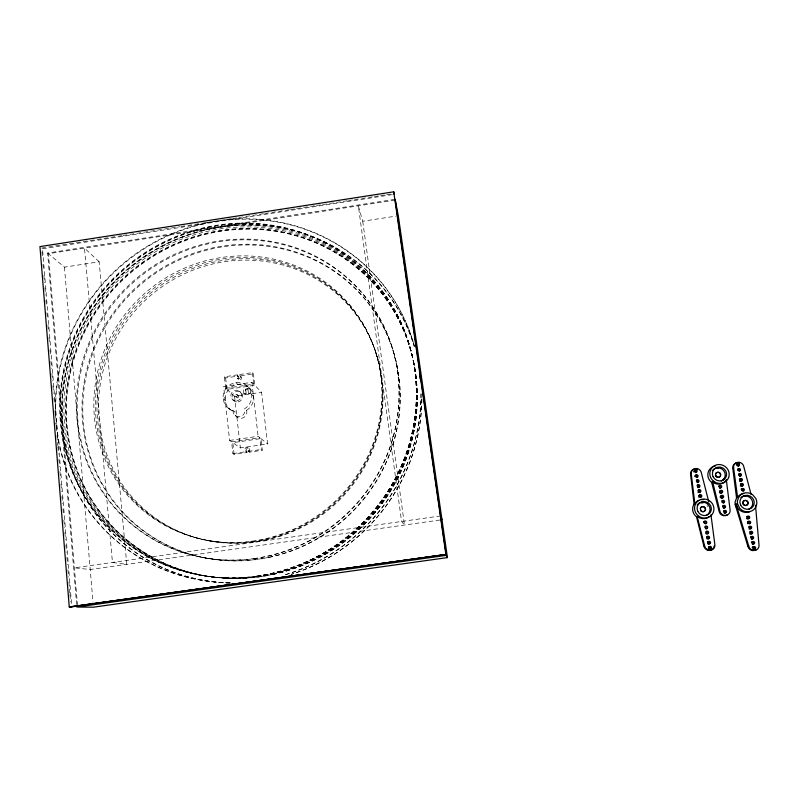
<?xml version="1.0" encoding="UTF-8"?>
<svg xmlns="http://www.w3.org/2000/svg" width="799" height="799" viewBox="0 0 799 799"><rect width="100%" height="100%" fill="white"/><g stroke="black" fill="none" stroke-linecap="round" stroke-linejoin="round"><path stroke-width="0.6" stroke-dasharray="4 3" d="M233.088 410.316L233.058 411.685A6.092 5.873 -42.6 0 0 239.68 416.728A6.092 5.873 -42.6 0 0 244.973 409.937L244.644 408.619L245.952 407.86A14.582 14.042 -41.1 0 0 247.34 385.987A14.582 14.042 -41.1 0 0 225.498 389.203A14.582 14.042 -41.1 0 0 231.66 409.957L235.046 411.954L235.016 413.303A6.042 5.833 -42.7 0 0 241.588 418.306A6.042 5.833 -42.7 0 0 246.841 411.565L246.511 410.267L244.644 408.619M243.885 393.957L243.435 389.423L250.177 388.564L250.696 393.088L243.885 393.957L245.233 394.067L246.182 393.747L245.633 389.153L250.187 388.624M247.9 388.823L248.439 393.418L247.49 393.727L246.152 393.677L245.633 389.153L243.375 389.483M250.636 393.158L248.439 393.418M234.107 454.381L232.809 442.676L260.943 438.571L262.292 450.286L249.368 452.164L248.229 451.355L248.169 450.237A1.808 1.758 -47.3 0 0 247.89 447.74A1.808 1.758 -47.3 0 0 245.383 448.099A1.808 1.758 -47.3 0 0 245.673 450.606L246.901 451.455L247.021 452.504L234.107 454.381L232.889 453.582L231.59 441.827L229.613 440.439L223.66 386.496L251.895 382.322L253.683 384.159L225.668 388.304L223.66 386.496M249.368 452.164L249.308 451.045A1.798 1.748 -47.4 0 0 249.028 448.559L247.89 447.74M225.668 388.304L224.399 376.798L237.203 374.891L237.253 375.979A1.788 1.718 -38.9 0 0 237.533 378.416A1.788 1.718 -38.9 0 0 240 378.057A1.788 1.718 -38.9 0 0 239.73 375.62L239.53 374.541L252.354 372.644L253.463 373.832L254.781 385.288L261.583 392.289L267.605 443.964L240.349 447.929L232.809 442.676M237.203 374.891L238.432 377.158A1.778 1.708 -38.9 0 0 238.711 379.585A1.778 1.708 -38.9 0 0 241.168 379.215A1.778 1.708 -38.9 0 0 240.898 376.788L239.53 374.541M246.511 410.267L247.81 409.507A14.462 13.943 -41.2 0 0 249.188 387.815A14.462 13.943 -41.2 0 0 227.505 391.001A14.462 13.943 -41.2 0 0 233.628 411.595L235.046 411.954M121.758 235.655L41.668 248.05L42.527 248.769L71.71 605.732M122.986 235.465L179.665 226.686M180.894 226.497L205.533 222.681M206.771 222.492L231.41 218.676M232.639 218.487L237.573 217.727M238.801 217.538L263.44 213.723M264.669 213.533L289.318 209.718M290.546 209.528L295.47 208.769M296.709 208.569L315.186 205.713M316.414 205.523L321.348 204.764M322.576 204.564L347.215 200.759M348.454 200.569L353.378 199.8M354.616 199.61L373.093 196.754M374.322 196.564L379.255 195.795M380.484 195.605L385.418 194.846M386.646 194.656L392.808 193.698M42.527 248.769L394.197 194.347M76.614 604.543L47.6 253.023L393.917 199.5M395.305 200.12L48.429 253.712L77.643 607.03M47.6 253.023L64.429 267.146L99.156 261.802L126.771 564.354L112.459 562.446L84.494 248.149L99.156 261.802M362.726 221.243L404.484 525.033L401.587 521.457L358.332 205.832L362.726 221.243L395.845 216.149M224.399 376.798L225.648 377.957L238.382 376.069M240.699 375.73L253.463 373.832M225.648 377.957L226.916 389.413L254.781 385.288M226.916 389.413L234.566 396.274L261.583 392.289M229.613 440.439L258.107 436.284L259.855 437.702L261.213 449.467L262.292 450.286M231.59 441.827L259.855 437.702M232.889 453.582L245.862 451.695L247.021 452.504M248.229 451.355L261.213 449.467M440.649 515.924L74.407 567.839L90.207 569.527L441.977 519.72M202.437 575.53L203.575 575.67M218.147 577.557L219.216 577.697M205.213 557.902L205.772 558.012M221.203 560.209L221.732 560.319M209.098 540.583L210.207 540.873M185.348 534.241L186.537 534.561M245.673 450.606L245.862 451.695M246.901 451.455L246.821 451.415A1.798 1.748 -47.4 0 1 246.541 448.928A1.798 1.748 -47.4 0 1 249.028 448.559M248.109 450.306L249.248 451.115M260.943 438.571L267.605 443.964M235.266 415.61L237.213 417.208M228.444 408.139L230.442 409.787M223.171 398.761L225.198 400.479M232.829 399.88L234.057 400.958M235.455 396.514L236.674 397.612M236.953 394.586L238.172 395.695M239.58 391.23L240.789 392.349M235.845 382.561L237.772 384.409M251.695 394.546L253.503 396.304M237.213 378.107L238.711 379.585M237.323 375.92L238.502 377.088M246.382 385.188L248.219 387.016M248.978 387.775L250.806 389.582M239.65 375.57L241.208 377.108M369.378 336.319L369.807 337.428M372.704 343.84L373.123 344.928M385.098 330.247L385.278 330.816M388.544 337.138L388.714 337.697M415.53 376.279L415.77 377.248M404.733 331.565L405.013 332.714M414.142 365.113L414.391 366.112M252.354 372.644L253.683 384.159M251.895 382.322L258.107 436.284M234.566 396.274L240.349 447.929M64.429 267.146L93.004 602.316M41.977 251.775L42.487 257.987M42.986 264.189L43.496 270.402M43.905 275.375L44.514 282.826M44.914 287.79L45.523 295.24M45.933 300.214L46.432 306.417M46.941 312.629L47.451 318.841M47.96 325.053L48.459 331.255M48.969 337.468L49.478 343.68M49.987 349.892L50.487 356.094M50.896 361.068L51.506 368.519M51.915 373.483L52.514 380.933M52.924 385.907L53.533 393.358M53.942 398.321L54.442 404.534M54.951 410.746L55.461 416.958M55.97 423.16L56.469 429.373M56.979 435.585L57.788 445.522M57.888 446.761L58.497 454.212M58.906 459.175L59.516 466.636M59.915 471.6L60.524 479.05M60.934 484.024L61.543 491.475M61.942 496.439L62.552 503.889M62.961 508.863L63.471 515.065M63.87 520.039L64.479 527.49M64.889 532.454L65.498 539.904M65.898 544.878L66.507 552.329M66.916 557.293L67.516 564.743M67.925 569.717L68.534 577.168M68.944 582.131L69.853 593.307M69.952 594.556L70.562 602.007M230.282 583.1A182.781 176.209 -41.4 0 1 62.242 420.104A182.781 176.209 -41.4 0 1 211.216 228.794A182.781 176.209 -41.4 0 1 414.361 346.716M421.852 399.13A182.781 176.209 -41.4 0 1 291.265 574.411M230.032 583.08A182.971 176.379 -41.4 0 1 61.823 419.924A182.971 176.379 -41.4 0 1 210.956 228.424A182.971 176.379 -41.4 0 1 414.301 346.446M421.792 398.911A182.971 176.379 -41.4 0 1 291.076 574.371M55.56 417.837A185.807 178.966 -41.3 0 1 208.399 222.412A185.807 178.966 -41.3 0 1 414.381 345.787M420.993 393.667A185.807 178.966 -41.3 0 1 282.846 575.41M230.262 582.711A185.807 178.966 -41.3 0 1 55.91 422.761M229.283 582.721A185.618 178.796 -41.3 0 1 55.98 417.977A185.618 178.796 -41.3 0 1 208.699 222.791A185.618 178.796 -41.3 0 1 414.451 346.067M421.043 393.897A185.618 178.796 -41.3 0 1 283.056 575.45M707.015 505.387A6.522 6.232 34.3 0 1 707.974 506.776M268.624 557.322A161.578 155.735 -41.3 0 0 362.896 296.429A161.578 155.735 -41.3 0 0 91.585 353.817A161.578 155.735 -41.3 0 0 268.624 557.322M269.043 557.432A161.248 155.435 -41.4 0 0 363.116 297.058A161.248 155.435 -41.4 0 0 92.354 354.317A161.248 155.435 -41.4 0 0 269.043 557.432M265.048 540.294A144.549 139.316 -41.3 0 0 350.012 307.096A144.549 139.316 -41.3 0 0 107.176 357.802A144.549 139.316 -41.3 0 0 265.048 540.294M272.729 574.511A178.237 171.825 -41.4 0 0 375.949 286.432A178.237 171.825 -41.4 0 0 76.804 350.501A178.237 171.825 -41.4 0 0 272.729 574.511M272.529 574.471A178.417 171.985 -41.4 0 0 375.86 286.102A178.417 171.985 -41.4 0 0 76.404 350.252A178.417 171.985 -41.4 0 0 272.529 574.471M271.5 574.271A179.336 172.824 -41.3 0 0 375.36 284.464A179.336 172.824 -41.3 0 0 74.397 348.983A179.336 172.824 -41.3 0 0 271.5 574.271M272.319 574.431A178.596 172.155 -41.4 0 0 375.76 285.772A178.596 172.155 -41.4 0 0 76.005 349.992A178.596 172.155 -41.4 0 0 272.319 574.431M264.189 539.994A145.138 139.855 -41.3 0 0 349.513 305.867A145.138 139.855 -41.3 0 0 105.698 356.813A145.138 139.855 -41.3 0 0 264.189 539.994M252.714 541.512A145.738 140.404 -41.2 0 0 355.555 312.818A145.738 140.404 -41.2 0 0 108.265 345.807A145.738 140.404 -41.2 0 0 252.714 541.512M251.795 541.223A146.337 140.944 -41.2 0 0 355.076 311.6A146.337 140.944 -41.2 0 0 106.776 344.759A146.337 140.944 -41.2 0 0 251.795 541.223M253.732 558.591A163.915 157.862 -41.2 0 0 368.699 301.113A163.915 157.862 -41.2 0 0 90.677 339.026A163.915 157.862 -41.2 0 0 253.732 558.591M256.249 576.199A181.183 174.512 -41.2 0 0 382.541 291.245A181.183 174.512 -41.2 0 0 75.306 333.992A181.183 174.512 -41.2 0 0 256.249 576.199M256.469 576.239A180.993 174.342 -41.3 0 0 382.631 291.575A180.993 174.342 -41.3 0 0 75.715 334.262A180.993 174.342 -41.3 0 0 256.469 576.239M254.182 558.701A163.575 157.553 -41.2 0 0 368.908 301.742A163.575 157.553 -41.2 0 0 91.456 339.555A163.575 157.553 -41.2 0 0 254.182 558.701M257.588 576.419A180.065 173.493 -41.3 0 0 383.101 293.193A180.065 173.493 -41.3 0 0 77.733 335.61A180.065 173.493 -41.3 0 0 257.588 576.419M256.699 576.269A180.814 174.172 -41.3 0 0 382.731 291.905A180.814 174.172 -41.3 0 0 76.115 334.531A180.814 174.172 -41.3 0 0 256.699 576.269M238.022 401.947A5.473 5.263 -41.1 0 0 241.757 393.318A5.473 5.263 -41.1 0 0 232.489 394.696A5.473 5.263 -41.1 0 0 238.022 401.947M236.344 396.733A1.218 1.179 -41 0 0 237.173 394.806A1.218 1.179 -41 0 0 235.106 395.115A1.218 1.179 -41 0 0 236.344 396.733M237.553 397.832A1.218 1.169 -41.1 0 0 238.392 395.914A1.218 1.169 -41.1 0 0 236.324 396.214A1.218 1.169 -41.1 0 0 237.553 397.832M236.814 400.878A5.493 5.293 -41 0 0 240.559 392.199A5.493 5.293 -41 0 0 231.251 393.587A5.493 5.293 -41 0 0 236.814 400.878"/><path stroke-width="1.2" d="M736.728 497.537L735.08 502.092L735.22 504.569L747.824 546.216A5.303 5.024 37.3 0 0 756.343 549.552M726.351 480.019L726.161 480.379A9.758 9.298 30.7 0 1 712.738 482.276L719.899 511.09A5.253 5.004 34.3 0 0 725.941 515.415A5.253 5.004 34.3 0 0 730.066 509.662L726.351 480.019L725.542 480.439M694.311 503.74L693.172 505.887A9.778 9.348 34.3 0 0 694.91 515.285L696.788 517.023M694.691 468.993A5.164 4.944 30.5 0 0 690.596 474.656L694.131 504.089L695.02 503.39A9.808 9.378 34.2 0 1 698.825 500.364M690.596 474.656L691.285 474.226A5.184 4.964 30.4 0 1 695.4 468.544A5.184 4.964 30.4 0 1 701.372 472.788L708.773 501.782M738.805 496.918L736.538 497.897L732.803 468.444L733.632 467.984A5.213 4.954 30.2 0 1 737.727 462.301A5.213 4.954 30.2 0 1 743.759 466.546L751.07 494.401M713.717 481.298L711.669 482.406L719.1 511.41A5.233 4.984 34.3 0 0 727.539 514.696M709.282 516.603A9.808 9.378 34.2 0 1 697.507 516.713L696.478 516.733L703.879 546.037A5.263 5.024 38 0 0 713.237 548.414M737.487 503.65L739.684 508.214L741.592 509.962A9.928 9.418 33.4 0 0 752.458 510.551A9.928 9.418 33.4 0 0 756.673 500.953L755.874 498.546L752.558 494.651A9.928 9.418 33.4 0 0 738.995 496.559L737.337 501.153L737.487 503.65L735.22 504.569L736.938 508.384M703.879 546.037L704.618 545.827A5.283 5.044 37.9 0 0 710.681 550.211A5.283 5.044 37.9 0 0 714.835 544.409L710.97 514.826M747.824 546.216L748.713 546.007A5.323 5.044 37.3 0 0 754.825 550.391A5.323 5.044 37.3 0 0 758.97 544.578L755.484 505.228M393.717 191.82L39.95 246.601L69.263 606.96L445.892 554.536L393.717 191.82L394.197 194.347M69.263 606.96L445.892 554.536M70.971 606.97L445.832 554.416M447.42 557.592L93.413 607.18L76.824 607.03L446.301 555.365L395.145 199.311L398.292 215.77L447.42 557.592L446.251 555.245M711.979 482.686L710.111 480.968A9.728 9.278 30.8 0 1 715.644 465.867M440.649 515.924L441.977 519.72M748.713 546.007L736.069 504.229L738.256 508.763L740.144 510.501A9.868 9.368 33.5 0 0 749.852 511.66M697.197 516.434L704.618 545.827M733.632 467.984L737.577 497.178A9.868 9.368 33.5 0 1 743.779 493.472M691.285 474.226L694.84 503.75M419.595 371.575A185.807 178.966 -41.3 0 1 419.884 374.052M420.014 375.29A185.807 178.966 -41.3 0 1 420.364 378.916M252.384 581.502A185.807 178.966 -41.3 0 1 249.947 581.762M419.645 371.825A185.618 178.796 -41.3 0 1 420.414 379.155M252.614 581.532A185.618 178.796 -41.3 0 1 250.177 581.802M743.4 496.349A7.211 6.851 33.5 0 1 745.247 496.329M732.803 468.444A5.203 4.934 30.2 0 1 739.534 463.08M736.308 464.499A1.298 1.238 30 0 1 738.216 464.359A1.298 1.238 30 0 1 738.206 466.236M737.767 469.053A1.298 1.238 30.4 0 1 739.395 470.951M739.415 479.15A1.308 1.238 31.4 0 1 741.152 479.28A1.308 1.238 31.4 0 1 741.252 480.978A1.308 1.238 31.4 0 1 739.534 481.138M738.735 474.017A1.298 1.238 30.9 0 1 740.513 474.826A1.298 1.238 30.9 0 1 739.534 476.404M741.122 489.348A1.308 1.238 32.3 0 1 743.04 489.198A1.308 1.238 32.3 0 1 743.03 491.095M740.383 484.124A1.308 1.238 31.8 0 1 742.291 484.474A1.308 1.238 31.8 0 1 741.782 486.271M740.493 486.122A1.308 1.238 31.8 0 1 740.244 485.892M746.685 516.673A1.318 1.248 34.8 0 1 748.513 516.893A1.318 1.248 34.8 0 1 748.383 518.681A1.318 1.248 34.8 0 1 746.556 518.461M750.601 536.878A1.328 1.258 36.6 0 1 752.688 537.547A1.328 1.258 36.6 0 1 751.36 539.155M749.901 531.645A1.318 1.258 36.2 0 1 751.529 532.124A1.318 1.258 36.2 0 1 751.41 533.762A1.318 1.258 36.2 0 1 749.742 533.842M740.953 497.397A7.241 6.871 33.5 0 1 751.569 499.335A7.241 6.871 33.5 0 1 748.723 509.313M743.979 496.099A7.231 6.861 33.5 0 1 745.827 496.079M748.923 526.591A1.318 1.248 35.7 0 1 750.79 527.749A1.318 1.248 35.7 0 1 749.062 528.948M747.445 521.947A1.318 1.248 35.3 0 1 749.372 521.807A1.318 1.248 35.3 0 1 749.362 523.725M747.784 523.735A1.318 1.248 35.3 0 1 747.534 523.505M751.36 542.191A1.328 1.258 37.1 0 1 753.607 542.461A1.328 1.258 37.1 0 1 752.348 544.239M753.177 546.776A1.328 1.258 37.5 0 1 754.705 547.864A1.328 1.258 37.5 0 1 753.667 549.312M753.327 549.322A1.328 1.258 37.5 0 1 752.998 549.233M752.199 547.565A1.328 1.258 37.5 0 1 752.858 546.866M744.468 505.358A2.627 2.497 33.5 0 1 743.46 501.153A2.627 2.497 33.5 0 1 747.734 502.211A2.627 2.497 33.5 0 1 745.127 505.517M714.126 545.957A5.263 5.024 38 0 1 713.847 547.255M709.202 546.596A1.318 1.258 38.2 0 1 710.73 548.024A1.318 1.258 38.2 0 1 709.013 549.053M708.453 548.653A1.318 1.258 38.2 0 1 708.274 548.364M708.373 547.095A1.318 1.258 38.2 0 1 708.593 546.856M703.5 522.127A1.308 1.248 35.7 0 1 705.577 521.697A1.308 1.248 35.7 0 1 705.267 523.774M705.098 526.471A1.308 1.248 36.2 0 1 706.885 527.3A1.308 1.248 36.2 0 1 705.897 528.898M706.046 531.515A1.308 1.248 36.7 0 1 707.654 531.994A1.308 1.248 36.7 0 1 707.524 533.612A1.308 1.248 36.7 0 1 705.867 533.702M706.706 536.728A1.318 1.258 37.2 0 1 708.633 537.088A1.318 1.258 37.2 0 1 708.104 538.916M707.115 538.916A1.318 1.258 37.2 0 1 706.815 538.756M707.425 542.032A1.318 1.258 37.7 0 1 709.662 542.301A1.318 1.258 37.7 0 1 708.393 544.069M707.764 543.819A1.318 1.258 37.7 0 1 707.505 543.58M696.029 468.983A5.164 4.944 30.5 0 1 697.327 469.303M693.951 471.011A1.288 1.238 30.2 0 1 696.009 470.571A1.288 1.238 30.2 0 1 695.699 472.618M694.001 471.959A1.288 1.238 30.2 0 1 693.902 471.65M694.82 476.603A1.288 1.238 30.7 0 1 696.508 475.255A1.288 1.238 30.7 0 1 696.908 477.403M697.108 485.363A1.298 1.238 31.8 0 1 699.155 486.012A1.298 1.238 31.8 0 1 697.837 487.59M696.458 480.229A1.298 1.238 31.3 0 1 698.226 481.038A1.298 1.238 31.3 0 1 697.237 482.626M698.745 495.55A1.298 1.238 32.9 0 1 700.663 495.41A1.298 1.238 32.9 0 1 700.633 497.298M699.075 497.318A1.298 1.238 32.9 0 1 698.646 496.798M698.036 490.336A1.298 1.238 32.3 0 1 699.844 490.546A1.298 1.238 32.3 0 1 699.694 492.314A1.298 1.238 32.3 0 1 697.897 492.104M701.232 499.695A9.808 9.378 34.2 0 1 703.749 499.665M700.314 508.264A2.617 2.497 34.3 0 1 703.809 506.956A2.617 2.497 34.3 0 1 704.988 510.551A2.617 2.497 34.3 0 1 701.282 511.24M700.783 510.771A2.617 2.497 34.3 0 1 700.413 510.201M697.147 504.918A7.191 6.881 34.2 0 1 708.383 504.808A7.191 6.881 34.2 0 1 706.046 515.525M701.382 502.971A6.532 6.242 34.3 0 1 703.06 502.901M720.269 496.778A1.308 1.238 33 0 1 721.537 495.67A1.308 1.238 33 0 1 722.835 496.868A1.308 1.238 33 0 1 721.787 498.186M721.457 498.186A1.308 1.238 33 0 1 721.127 498.107M720.388 497.427A1.308 1.238 33 0 1 720.289 497.108M721.946 500.773A1.308 1.248 33.5 0 1 723.345 502.931M722.616 505.947A1.308 1.248 33.9 0 1 724.683 506.606A1.308 1.248 33.9 0 1 723.365 508.194M723.574 510.961A1.308 1.248 34.4 0 1 725.642 511.62A1.308 1.248 34.4 0 1 724.313 513.218M719.539 491.185A1.298 1.238 32.5 0 1 721.237 490.876A1.298 1.238 32.5 0 1 721.777 492.514A1.298 1.238 32.5 0 1 720.179 493.113M719.629 492.723A1.298 1.238 32.5 0 1 719.44 492.434M718.591 486.201A1.298 1.238 32 0 1 720.808 486.461A1.298 1.238 32 0 1 719.559 488.209M712.358 470.591A7.161 6.821 30.7 0 1 723.564 470.461A7.161 6.821 30.7 0 1 721.247 481.078M723.764 479.01A7.151 6.811 30.7 0 1 722.536 480.299M716.633 468.044A7.151 6.811 30.7 0 1 718.471 468.014M715.505 473.937A2.597 2.477 30.7 0 1 718.99 472.628A2.597 2.477 30.7 0 1 720.169 476.194A2.597 2.477 30.7 0 1 716.473 476.883M715.974 476.424A2.597 2.477 30.7 0 1 715.405 475.225M728.658 477.512L727.519 479.68A9.818 9.348 30.7 0 1 714.026 481.587L712.139 479.849A9.818 9.348 30.7 0 1 724.973 466.416L726.86 468.134A9.818 9.348 30.7 0 1 728.658 477.512M698.716 516.214L696.828 514.456A9.868 9.428 34.2 0 1 701.642 499.245A9.868 9.428 34.2 0 1 713.827 510.551A9.868 9.428 34.2 0 1 698.716 516.214M739.944 480.209A1.308 1.238 31.3 0 0 742.181 480.469A1.308 1.238 31.3 0 0 741.202 478.461A1.308 1.238 31.3 0 0 739.944 480.209M738.985 475.225A1.308 1.238 30.9 0 0 741.212 475.485A1.308 1.238 30.9 0 0 740.234 473.477A1.308 1.238 30.9 0 0 738.985 475.225M753.048 548.024A1.328 1.258 37.5 0 0 755.185 548.853A1.328 1.258 37.5 0 0 754.755 546.646A1.328 1.258 37.5 0 0 753.048 548.024M751.08 537.827A1.328 1.258 36.6 0 0 753.207 538.666A1.328 1.258 36.6 0 0 752.778 536.459A1.328 1.258 36.6 0 0 751.08 537.827M738.016 470.251A1.308 1.238 30.4 0 0 740.244 470.501A1.308 1.238 30.4 0 0 739.275 468.504A1.308 1.238 30.4 0 0 738.016 470.251M750.091 532.753A1.328 1.258 36.2 0 0 752.219 533.582A1.328 1.258 36.2 0 0 751.799 531.385A1.328 1.258 36.2 0 0 750.091 532.753M752.059 542.921A1.328 1.258 37 0 0 754.196 543.759A1.328 1.258 37 0 0 753.767 541.552A1.328 1.258 37 0 0 752.059 542.921M748.234 522.936A1.318 1.258 35.3 0 0 750.481 523.205A1.318 1.258 35.3 0 0 749.492 521.168A1.318 1.258 35.3 0 0 748.234 522.936M747.255 517.872A1.318 1.248 34.8 0 0 749.492 518.142A1.318 1.248 34.8 0 0 748.513 516.114A1.318 1.248 34.8 0 0 747.255 517.872M749.102 527.68A1.328 1.258 35.7 0 0 751.24 528.509A1.328 1.258 35.7 0 0 750.81 526.311A1.328 1.258 35.7 0 0 749.102 527.68M743.28 503.879A2.637 2.497 33.5 0 0 747.754 504.409A2.637 2.497 33.5 0 0 745.797 500.364A2.637 2.497 33.5 0 0 743.28 503.879M740.633 505.068A7.281 6.901 33.4 0 0 753.018 506.516A7.281 6.901 33.4 0 0 747.594 495.34A7.281 6.901 33.4 0 0 740.633 505.068M737.058 465.278A1.298 1.238 29.9 0 0 739.275 465.537A1.298 1.238 29.9 0 0 738.306 463.54A1.298 1.238 29.9 0 0 737.058 465.278M741.891 490.206A1.308 1.248 32.3 0 0 744.119 490.476A1.308 1.248 32.3 0 0 743.14 488.459A1.308 1.248 32.3 0 0 741.891 490.206M740.913 485.203A1.308 1.248 31.8 0 0 743.15 485.472A1.308 1.248 31.8 0 0 742.171 483.455A1.308 1.248 31.8 0 0 740.913 485.203M694.711 471.52A1.298 1.238 30.1 0 0 696.918 471.78A1.298 1.238 30.1 0 0 695.969 469.782A1.298 1.238 30.1 0 0 694.711 471.52M708.923 547.844A1.318 1.258 38.2 0 0 711.05 548.673A1.318 1.258 38.2 0 0 710.631 546.476A1.318 1.258 38.2 0 0 708.923 547.844M696.568 481.457A1.298 1.238 31.2 0 0 698.785 481.717A1.298 1.238 31.2 0 0 697.827 479.72A1.298 1.238 31.2 0 0 696.568 481.457M707.025 537.677A1.318 1.258 37.2 0 0 709.142 538.506A1.318 1.258 37.2 0 0 708.733 536.309A1.318 1.258 37.2 0 0 707.025 537.677M699.365 496.439A1.308 1.248 32.8 0 0 701.582 496.698A1.308 1.248 32.8 0 0 700.623 494.681A1.308 1.248 32.8 0 0 699.365 496.439M706.076 532.613A1.318 1.258 36.7 0 0 708.194 533.442A1.318 1.258 36.7 0 0 707.784 531.245A1.318 1.258 36.7 0 0 706.076 532.613M707.974 542.751A1.318 1.258 37.7 0 0 710.091 543.59A1.318 1.258 37.7 0 0 709.682 541.392A1.318 1.258 37.7 0 0 707.974 542.751M698.426 491.435A1.298 1.248 32.3 0 0 700.653 491.695A1.298 1.248 32.3 0 0 699.694 489.687A1.298 1.248 32.3 0 0 698.426 491.435M697.497 486.441A1.298 1.248 31.8 0 0 699.714 486.701A1.298 1.248 31.8 0 0 698.755 484.693A1.298 1.248 31.8 0 0 697.497 486.441M695.639 476.484A1.298 1.238 30.7 0 0 697.847 476.743A1.298 1.238 30.7 0 0 696.898 474.746A1.298 1.238 30.7 0 0 695.639 476.484M705.137 527.55A1.318 1.258 36.1 0 0 707.245 528.379A1.318 1.258 36.1 0 0 706.835 526.191A1.318 1.258 36.1 0 0 705.137 527.55M700.663 510.102A2.617 2.497 34.2 0 0 705.118 510.631A2.617 2.497 34.2 0 0 703.19 506.586A2.617 2.497 34.2 0 0 700.663 510.102M697.787 511.32A7.231 6.911 34.2 0 0 710.111 512.768A7.231 6.911 34.2 0 0 704.778 501.592A7.231 6.911 34.2 0 0 697.787 511.32M704.299 522.816A1.308 1.258 35.6 0 0 706.526 523.085A1.308 1.258 35.6 0 0 705.567 521.058A1.308 1.258 35.6 0 0 704.299 522.816M721.187 497.068A1.308 1.248 32.9 0 0 723.415 497.328A1.308 1.248 32.9 0 0 722.446 495.31A1.308 1.248 32.9 0 0 721.187 497.068M723.095 507.105A1.308 1.248 33.9 0 0 725.332 507.365A1.308 1.248 33.9 0 0 724.363 505.348A1.308 1.248 33.9 0 0 723.095 507.105M720.229 492.054A1.308 1.248 32.4 0 0 722.466 492.314A1.308 1.248 32.4 0 0 721.497 490.306A1.308 1.248 32.4 0 0 720.229 492.054M722.136 502.082A1.308 1.248 33.4 0 0 724.373 502.341A1.308 1.248 33.4 0 0 723.405 500.324A1.308 1.248 33.4 0 0 722.136 502.082M724.054 512.139A1.318 1.248 34.4 0 0 726.291 512.399A1.318 1.248 34.4 0 0 725.322 510.381A1.318 1.248 34.4 0 0 724.054 512.139M719.28 487.06A1.308 1.248 31.9 0 0 721.507 487.32A1.308 1.248 31.9 0 0 720.538 485.313A1.308 1.248 31.9 0 0 719.28 487.06M713.098 476.743A7.201 6.861 30.7 0 0 725.372 478.162A7.201 6.861 30.7 0 0 720.039 467.095A7.201 6.861 30.7 0 0 713.098 476.743M715.874 475.715A2.607 2.477 30.7 0 0 720.308 476.224A2.607 2.477 30.7 0 0 718.381 472.229A2.607 2.477 30.7 0 0 715.874 475.715"/></g></svg>
